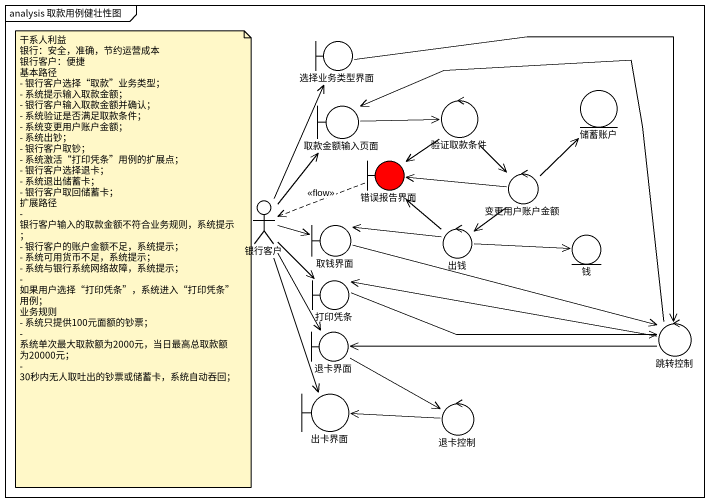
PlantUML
@startuml
mainframe analysis 取款用例健壮性图
boundary 选择业务类型界面
boundary 取款金额输入页面
control 验证取款条件
entity 储蓄账户
boundary 错误报告界面 #FF0000
actor 银行客户
control 变更用户账户金额
boundary 取钱界面
control 出钱
entity 钱
boundary 打印凭条
boundary 退卡界面
control 跳转控制
boundary 出卡界面
control 退卡控制
选择业务类型界面 --> 跳转控制
取款金额输入页面 -right-> 验证取款条件
验证取款条件 --> 错误报告界面
验证取款条件 --> 变更用户账户金额
错误报告界面 .left.> 银行客户 : <<flow>>
银行客户 -up-> 选择业务类型界面
银行客户 -up-> 取款金额输入页面
银行客户 -right-> 取钱界面
银行客户 --> 打印凭条
银行客户 --> 退卡界面
银行客户 --> 出卡界面
变更用户账户金额 -up-> 储蓄账户
变更用户账户金额 -left-> 错误报告界面
变更用户账户金额 --> 出钱
取钱界面 -right-> 跳转控制
出钱 -up-> 错误报告界面
出钱 -left-> 取钱界面
出钱 -right-> 钱
打印凭条 -right-> 跳转控制
退卡界面 -right-> 退卡控制
跳转控制 -up-> 取款金额输入页面
跳转控制 -left-> 打印凭条
跳转控制 -left-> 退卡界面
退卡控制 -left-> 出卡界面
note as N1
  干系人利益
  银行：安全，准确，节约运营成本
  银行客户：便捷
  基本路径
  - 银行客户选择“取款”业务类型；
  - 系统提示输入取款金额；
  - 银行客户输入取款金额并确认；
  - 系统验证是否满足取款条件；
  - 系统变更用户账户金额；
  - 系统出钞；
  - 银行客户取钞；
  - 系统激活“打印凭条”用例的扩展点；
  - 银行客户选择退卡；
  - 系统退出储蓄卡；
  - 银行客户取回储蓄卡；
  扩展路径
  - 银行客户输入的取款金额不符合业务规则，系统提示；
  - 银行客户的账户金额不足，系统提示；
  - 系统可用货币不足，系统提示；
  - 系统与银行系统网络故障，系统提示；
  - 如果用户选择“打印凭条”，系统进入“打印凭条”用例；
  业务规则
  - 系统只提供100元面额的钞票；
  - 系统单次最大取款额为2000元，当日最高总取款额为20000元；
  - 30秒内无人取吐出的钞票或储蓄卡，系统自动吞回；
end note
@enduml
